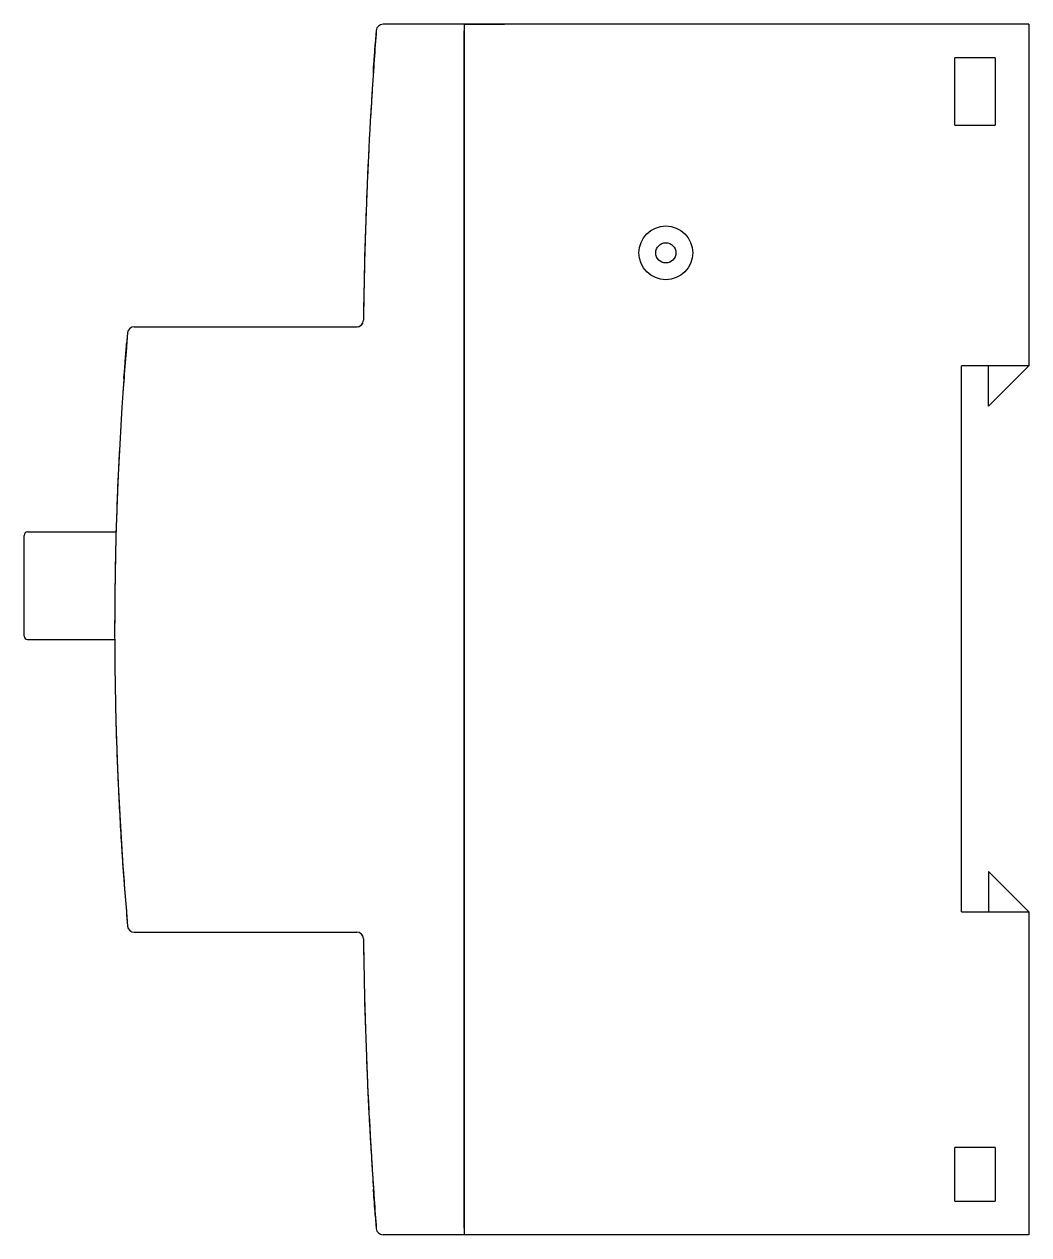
# Model space of a CAD drawing. Extents: x 72 to 370, y -12 to 333.
# Drawn here: x 72.5 to 147.2, y 103.5 to 193.5 of the extents above; entities that cross this region are included whole.
import ezdxf

# ---------------------------------------------------------------- set-up
doc = ezdxf.new("R2010")
doc.units = 0
doc.layers.get('0').update_dxf_attribs({"linetype": 'CONTINUOUS'})

msp = doc.modelspace()

# ---------------------------------------------------------------- linework, layer by layer
at = {"color": 7, "ltscale": 0.150931}
for p, q in [((105.182678, 193.5), (99.145432, 193.5)), ((105.182724, 103.499992), (99.14547, 103.499992))]:
    msp.add_line(p, q, dxfattribs=at)
at = {"color": 250}
for p, q in [((147.182678, 193.500015), (105.182678, 193.5)), ((105.182678, 193.5), (108.182678, 193.5)), ((105.182678, 193), (105.182724, 103.999992)), ((147.182678, 193.000015), (147.182693, 168.100021)), ((142.182709, 127.500015), (142.182693, 168.100006)), ((147.182709, 127.500015), (147.182724, 104.000015)), ((147.182724, 103.500015), (105.182724, 103.499992))]:
    msp.add_line(p, q, dxfattribs=at)
at = {"color": 250, "ltscale": 0.0125}
for p, q in [((105.182678, 193.5), (105.182678, 193)), ((147.182678, 193.500015), (147.182678, 193.000015)), ((105.182724, 103.999992), (105.182724, 103.499992)), ((147.182724, 104.000015), (147.182724, 103.500015))]:
    msp.add_line(p, q, dxfattribs=at)
at = {"color": 7, "ltscale": 0.0125}
for p, q in [((105.182678, 193.5), (105.182678, 193)), ((105.182724, 103.999992), (105.182724, 103.499992))]:
    msp.add_line(p, q, dxfattribs=at)
at = {"color": 7}
msp.add_line((105.182724, 103.999992), (105.182678, 193), dxfattribs=at)
at = {"color": 7, "ltscale": 0.004262}
msp.add_line((98.544647, 191.670151), (98.557045, 191.840195), dxfattribs=at)
at = {"color": 7, "ltscale": 0.002673}
msp.add_line((98.557045, 191.840195), (98.564865, 191.946823), dxfattribs=at)
at = {"color": 7, "ltscale": 0.000939}
msp.add_line((98.564865, 191.946823), (98.567627, 191.984268), dxfattribs=at)
at = {"color": 7, "ltscale": 0.003467}
for p, q in [((98.476883, 190.719131), (98.486572, 190.857468)), ((98.522858, 105.632034), (98.512955, 105.77037))]:
    msp.add_line(p, q, dxfattribs=at)
at = {"color": 7, "ltscale": 0.002672}
for p, q in [((98.486572, 190.857468), (98.49408, 190.964096)), ((98.444283, 106.753098), (98.437004, 106.859726)), ((98.512955, 105.77037), (98.505363, 105.876999))]:
    msp.add_line(p, q, dxfattribs=at)
at = {"color": 7, "ltscale": 0.00195}
for p, q in [((98.49408, 190.964096), (98.499573, 191.041916)), ((98.505363, 105.876999), (98.499847, 105.954819))]:
    msp.add_line(p, q, dxfattribs=at)
at = {"color": 7, "ltscale": 0.0039}
for p, q in [((98.499573, 191.041916), (98.510628, 191.197525)), ((98.499847, 105.954819), (98.488861, 106.110428))]:
    msp.add_line(p, q, dxfattribs=at)
at = {"color": 7, "ltscale": 0.006212}
msp.add_line((98.510628, 191.197525), (98.528381, 191.445358), dxfattribs=at)
at = {"color": 7, "ltscale": 0.005635}
msp.add_line((98.528381, 191.445358), (98.544647, 191.670151), dxfattribs=at)
at = {"color": 250, "ltscale": 0.125}
for p, q in [((141.682678, 186.000015), (141.682678, 191.000015)), ((144.682678, 191.000015), (144.682678, 186.000015)), ((147.182693, 168.100021), (142.182693, 168.100006)), ((142.182709, 127.500015), (147.182709, 127.500015))]:
    msp.add_line(p, q, dxfattribs=at)
at = {"color": 250, "ltscale": 0.075}
for p, q in [((144.682678, 191.000015), (141.682678, 191.000015)), ((141.682678, 186.000015), (144.682678, 186.000015)), ((144.182693, 165.100006), (144.182693, 168.100006)), ((144.182709, 130.500015), (144.182709, 127.500015)), ((144.682709, 110.000015), (141.682709, 110.000015)), ((141.682724, 106.000015), (144.682724, 106.000015))]:
    msp.add_line(p, q, dxfattribs=at)
at = {"color": 7, "ltscale": 0.001228}
msp.add_line((98.421524, 189.912216), (98.424828, 189.961227), dxfattribs=at)
at = {"color": 7, "ltscale": 0.003177}
msp.add_line((98.424828, 189.961227), (98.433411, 190.088028), dxfattribs=at)
at = {"color": 7, "ltscale": 0.005055}
msp.add_line((98.433411, 190.088028), (98.447174, 190.289749), dxfattribs=at)
at = {"color": 7, "ltscale": 0.0065}
msp.add_line((98.447174, 190.289749), (98.465057, 190.549118), dxfattribs=at)
at = {"color": 7, "ltscale": 0.004261}
for p, q in [((98.465057, 190.549118), (98.476883, 190.719131)), ((98.455956, 106.583054), (98.444283, 106.753098)), ((98.535103, 105.462021), (98.522858, 105.632034))]:
    msp.add_line(p, q, dxfattribs=at)
at = {"color": 7, "ltscale": 0.413697}
for p, q in [((80.640549, 170.999985), (97.188423, 171)), ((80.640572, 125.999985), (97.188446, 125.999992))]:
    msp.add_line(p, q, dxfattribs=at)
at = {"color": 7, "ltscale": 0.008584}
msp.add_line((80.012512, 168.999756), (80.040497, 169.341965), dxfattribs=at)
at = {"color": 7, "ltscale": 0.006416}
msp.add_line((80.040497, 169.341965), (80.061722, 169.597733), dxfattribs=at)
at = {"color": 7, "ltscale": 0.003886}
msp.add_line((80.061722, 169.597733), (80.074699, 169.75264), dxfattribs=at)
at = {"color": 7, "ltscale": 0.001446}
msp.add_line((80.074699, 169.75264), (80.079552, 169.810272), dxfattribs=at)
at = {"color": 7, "ltscale": 0.007587}
msp.add_line((79.934135, 168.009125), (79.957664, 168.311707), dxfattribs=at)
at = {"color": 7, "ltscale": 0.004969}
msp.add_line((79.957664, 168.311707), (79.973267, 168.509842), dxfattribs=at)
at = {"color": 7, "ltscale": 0.003252}
msp.add_line((79.973267, 168.509842), (79.983559, 168.639526), dxfattribs=at)
at = {"color": 7, "ltscale": 0.002168}
for p, q in [((79.983559, 168.639526), (79.990463, 168.725983)), ((79.99884, 168.830444), (80.005814, 168.916901))]:
    msp.add_line(p, q, dxfattribs=at)
at = {"color": 7, "ltscale": 0.001174}
msp.add_line((79.990463, 168.725983), (79.994217, 168.772812), dxfattribs=at)
at = {"color": 7, "ltscale": 0.001445}
msp.add_line((79.994217, 168.772812), (79.99884, 168.830444), dxfattribs=at)
at = {"color": 7, "ltscale": 0.002078}
msp.add_line((80.005814, 168.916901), (80.012512, 168.999756), dxfattribs=at)
at = {"color": 7, "ltscale": 0.004064}
msp.add_line((79.875847, 167.23822), (79.887909, 167.40033), dxfattribs=at)
at = {"color": 7, "ltscale": 0.006593}
msp.add_line((79.887909, 167.40033), (79.907692, 167.6633), dxfattribs=at)
at = {"color": 7, "ltscale": 0.008671}
msp.add_line((79.907692, 167.6633), (79.934135, 168.009125), dxfattribs=at)
at = {"color": 250, "ltscale": 0.106066}
for p, q in [((147.182693, 168.100021), (144.182693, 165.100006)), ((147.182709, 127.500015), (144.182709, 130.500015))]:
    msp.add_line(p, q, dxfattribs=at)
at = {"color": 7, "ltscale": 0.001535}
msp.add_line((79.871315, 167.176987), (79.875847, 167.23822), dxfattribs=at)
at = {"color": 250, "ltscale": 0.002702}
for p, q in [((72.703384, 155.749985), (72.811478, 155.749985)), ((72.703392, 147.749985), (72.811478, 147.749985))]:
    msp.add_line(p, q, dxfattribs=at)
at = {"color": 250, "ltscale": 0.161872}
msp.add_line((72.811478, 155.749985), (79.286346, 155.749985), dxfattribs=at)
at = {"color": 250, "ltscale": 0.1875}
msp.add_line((72.453392, 147.999985), (72.453384, 155.499985), dxfattribs=at)
at = {"color": 250, "ltscale": 0.159308}
msp.add_line((72.811478, 147.749985), (79.183815, 147.749985), dxfattribs=at)
at = {"color": 250, "ltscale": 0.1}
for p, q in [((141.682724, 106.000015), (141.682709, 110.000015)), ((144.682709, 110.000015), (144.682724, 106.000015))]:
    msp.add_line(p, q, dxfattribs=at)
at = {"color": 7, "ltscale": 0.000938}
msp.add_line((98.437004, 106.859726), (98.434464, 106.897171), dxfattribs=at)
at = {"color": 7, "ltscale": 0.005633}
msp.add_line((98.471527, 106.358261), (98.455956, 106.583054), dxfattribs=at)
at = {"color": 7, "ltscale": 0.006211}
msp.add_line((98.488861, 106.110428), (98.471527, 106.358261), dxfattribs=at)
at = {"color": 7, "ltscale": 0.006501}
msp.add_line((98.553955, 105.202652), (98.535103, 105.462021), dxfattribs=at)
at = {"color": 7, "ltscale": 0.005057}
msp.add_line((98.568756, 105.000931), (98.553955, 105.202652), dxfattribs=at)
at = {"color": 7, "ltscale": 0.003179}
msp.add_line((98.578117, 104.87413), (98.568756, 105.000931), dxfattribs=at)
at = {"color": 7, "ltscale": 0.001229}
msp.add_line((98.581749, 104.825119), (98.578117, 104.87413), dxfattribs=at)
at = {"color": 250}
msp.add_circle((120.182686, 176.5), 2, dxfattribs=at)
at = {"color": 7}
msp.add_circle((120.182686, 176.5), 0.75, dxfattribs=at)
for centre, radius, start, end in [((432.713806, 167.382095), 335.050659, 175.60833, 179.296851), ((606.859985, 154.520691), 509.670471, 175.665826, 175.908298), ((99.145432, 193), 0.5, 90.000023, 175.60833), ((432.713806, 167.382095), 335.050659, 175.791557, 175.795505), ((432.713806, 167.382095), 335.050659, 175.789084, 175.791557), ((441.913666, 166.82106), 344.267548, 176.350444, 176.70937), ((433.141479, 167.361572), 335.478821, 177.084088, 177.459584), ((432.713806, 167.382095), 335.050659, 177.597131, 178.190333), ((432.713806, 167.382095), 335.050659, 178.190333, 178.559136), ((442.072723, 167.119141), 344.413208, 178.19577, 178.554546), ((432.713806, 167.382095), 335.050659, 178.559136, 179.296851), ((97.188423, 171.5), 0.5, 270.000028, 359.296856), ((97.197372, 171.4608), 0.459935, 278.585648, 288.294987), ((97.186218, 171.503281), 0.503963, 296.844063, 305.700509), ((97.190224, 171.498947), 0.497929, 323.55564, 332.51782), ((332.807678, 148.500092), 253.625, 175.013953, 184.986098), ((463.203522, 138.162659), 384.426514, 175.168179, 175.82609), ((80.640549, 170.499985), 0.5, 90.000023, 175.013953), ((338.339233, 148.25383), 259.161835, 177.017835, 177.993733), ((332.807678, 148.500092), 253.625, 177.196458, 178.005576), ((332.807678, 148.500092), 253.625, 178.005576, 180.09153), ((332.807678, 148.500092), 253.625, 180.29649, 181.994475), ((338.232697, 148.740784), 259.055115, 182.005912, 182.982206), ((332.807678, 148.500092), 253.625, 181.994475, 182.991669), ((332.807678, 148.500092), 253.625, 182.991669, 183.98889), ((466.273132, 159.0802), 387.505676, 184.176697, 184.829376), ((332.807678, 148.500092), 253.625, 183.98889, 184.190749), ((80.640572, 126.499985), 0.5, 184.986098, 270.000028), ((97.188446, 125.499992), 0.5, 0.703207, 90.000023), ((97.189468, 125.501801), 0.497932, 54.257834, 63.221473), ((97.185181, 125.497757), 0.503961, 27.547688, 36.40267), ((97.227509, 125.509422), 0.459948, 9.289032, 18.997841), ((432.713837, 129.618195), 335.050659, 180.7032, 184.391721), ((607.314087, 132.27269), 509.670502, 180.7607, 181.003172), ((441.927155, 129.876373), 344.267548, 181.445318, 181.804244), ((435.422119, 129.728668), 337.761169, 182.180014, 182.552956), ((432.713837, 129.618195), 335.050659, 182.568279, 183.285203), ((442.059113, 130.187393), 344.413208, 183.290643, 183.649433), ((432.713837, 129.618195), 335.050659, 183.285203, 183.654006), ((432.713837, 129.618195), 335.050659, 183.654006, 184.391721), ((99.14547, 103.999992), 0.5, 184.391721, 270.000028)]:
    msp.add_arc(centre, radius, start, end, dxfattribs=at)
at = {"color": 250}
for centre, start, end in [((72.703384, 155.499985), 90.000023, 180.000032), ((72.703392, 147.999985), 180.000022, 270.000025)]:
    msp.add_arc(centre, 0.25, start, end, dxfattribs=at)
at = {"color": 131}
msp.add_arc((332.807678, 148.500092), 253.625, 182.734539, 184.273641, dxfattribs=at)

doc.saveas('drawing.dxf')
